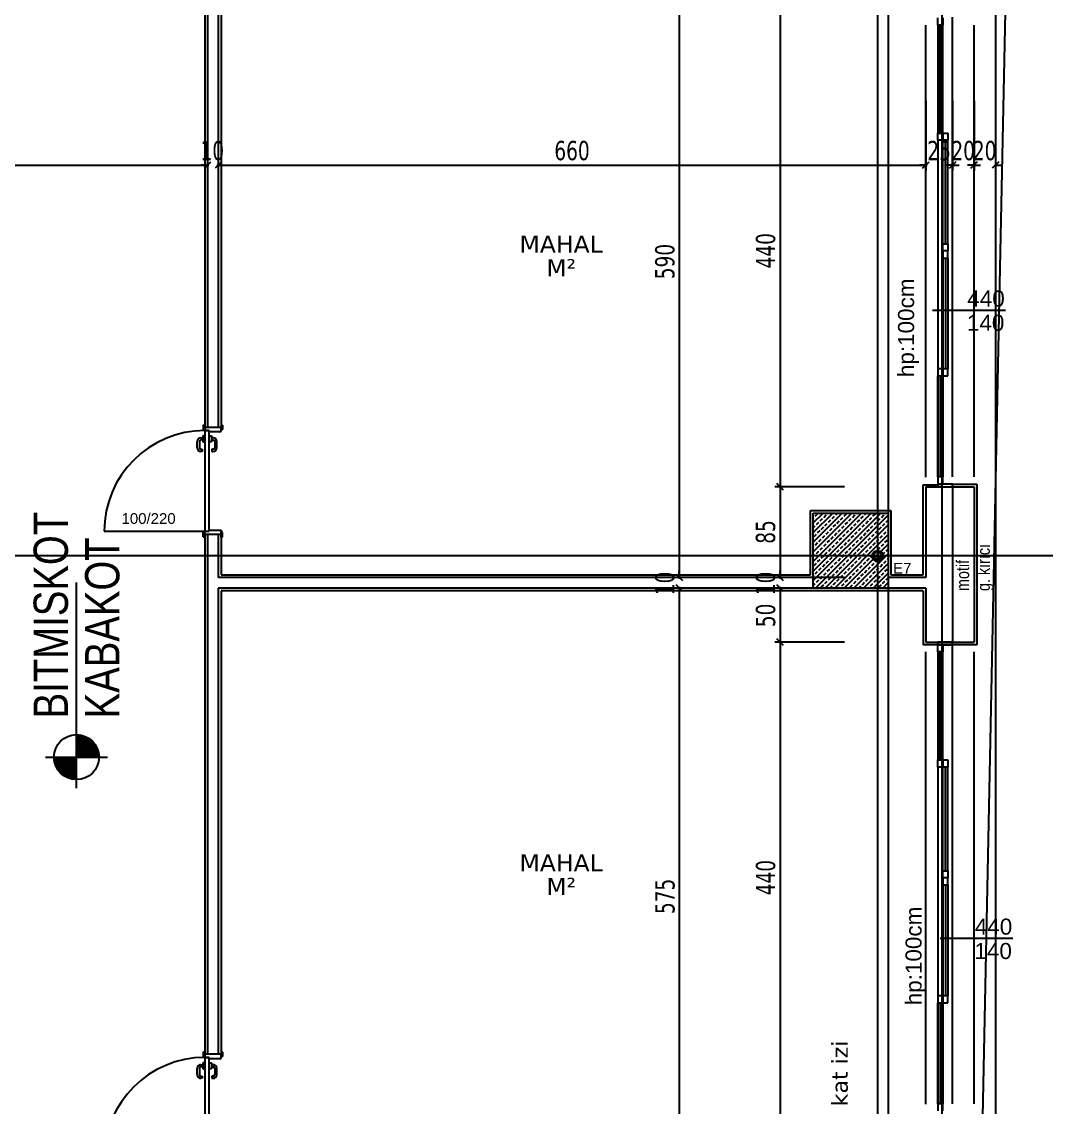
# Model space of a CAD drawing. Header units: millimetres. Extents: x 43168.9 to 43194.6, y -25545.1 to -25543.4.
# Drawn here: x 43175.5662 to 43175.7574, y -25544.4468 to -25544.2442 of the extents above; entities that cross this region are included whole.
import ezdxf
from ezdxf.enums import TextEntityAlignment as Align

# ---------------------------------------------------------------- set-up
doc = ezdxf.new("R2010")
doc.units = ezdxf.units.MM
doc.header["$LTSCALE"] = 200
for name, pattern in [('DASHDOT', [1, 0.5, -0.25, 0, -0.25]), ('DASHDOT2', [0.5, 0.25, -0.125, 0, -0.125]), ('HIDDEN2', [0.1875, 0.125, -0.0625])]:
    doc.linetypes.add(name, pattern=pattern)
for name, color, linetype in [('aks_sgh', 5, 'DASHDOT2'), ('cam_sgh', 1, 'Continuous'), ('dograma_sgh', 43, 'Continuous'), ('duv_sgh', 4, 'Continuous'), ('gor-4_sgh', 17, 'Continuous'), ('izd.tas.alt_sgh', 214, 'HIDDEN2'), ('kolon-b.a_sgh', 6, 'Continuous'), ('olcuic_sgh', 183, 'Continuous'), ('poz_sgh', 12, 'Continuous'), ('siva_sgh', 145, 'Continuous'), ('tarama-betonarme_sgh', 223, 'Continuous'), ('yapi-yaklasma_sgh', 41, 'DASHDOT'), ('yazi-merdi_sgh', 9, 'Continuous')]:
    doc.layers.add(name, color=color, linetype=linetype)
doc.styles.add('1-200', font='arial.ttf', dxfattribs={"height": 60})
doc.styles.add('dim', font='VERDANA.TTF', dxfattribs={"width": 0.7})
doc.styles.add('text1', font='VERDANA.TTF')
doc.styles.add('text2', font='arial.ttf')

msp = doc.modelspace()

# ---------------------------------------------------------------- hatches: boundary and pattern name
h = msp.add_hatch(color=256)
edge = h.paths.add_edge_path()
edge.add_arc((43175.72588, -25544.34392), 0.001, 0, 360)
edge = h.paths.add_edge_path(flags=16)
edge.add_arc((43175.72588, -25544.34392), 0.00075, 0, 360)

# ---------------------------------------------------------------- linework, layer by layer
at = {"color": 0, "linetype": 'ByBlock', "lineweight": -2}
for p, q in [((43175.60028, -25544.27156), (43175.60148, -25544.27036)), ((43175.60028, -25544.27156), (43175.60148, -25544.27036)), ((43175.60348, -25544.27036), (43175.60228, -25544.27156)), ((43175.60348, -25544.27036), (43175.60228, -25544.27156)), ((43175.73428, -25544.27156), (43175.73548, -25544.27036)), ((43175.73428, -25544.27156), (43175.73548, -25544.27036)), ((43175.74048, -25544.27036), (43175.73928, -25544.27156)), ((43175.73928, -25544.27156), (43175.74048, -25544.27036)), ((43175.74448, -25544.27036), (43175.74328, -25544.27156)), ((43175.74328, -25544.27156), (43175.74448, -25544.27036)), ((43175.74848, -25544.27036), (43175.74728, -25544.27156)), ((43175.70709, -25544.3304), (43175.70829, -25544.3316)), ((43175.70829, -25544.3316), (43175.70709, -25544.3304)), ((43175.72608, -25544.34372), (43175.72568, -25544.34372)), ((43175.72568, -25544.34372), (43175.72568, -25544.34412)), ((43175.72568, -25544.34412), (43175.72608, -25544.34412)), ((43175.72595, -25544.34385), (43175.72581, -25544.34399)), ((43175.72595, -25544.34399), (43175.72581, -25544.34385)), ((43175.72608, -25544.34412), (43175.72608, -25544.34372)), ((43175.68828, -25544.34732), (43175.68948, -25544.34852)), ((43175.68828, -25544.34732), (43175.68948, -25544.34852)), ((43175.70709, -25544.34732), (43175.70829, -25544.34852)), ((43175.70709, -25544.34732), (43175.70829, -25544.34852)), ((43175.68948, -25544.35052), (43175.68828, -25544.34932)), ((43175.68948, -25544.35052), (43175.68828, -25544.34932)), ((43175.70829, -25544.35052), (43175.70709, -25544.34932)), ((43175.70829, -25544.35052), (43175.70709, -25544.34932)), ((43175.70709, -25544.3594), (43175.70829, -25544.3606)), ((43175.70829, -25544.3606), (43175.70709, -25544.3594))]:
    msp.add_line(p, q, dxfattribs=at)
at = {"color": 0}
for p, q in [((43175.57642, -25544.38727), (43175.57642, -25544.34887)), ((43175.57062, -25544.38147), (43175.58222, -25544.38147))]:
    msp.add_line(p, q, dxfattribs=at)
for p, q in [((43175.57645, -25544.37727), (43175.57642, -25544.3773)), ((43175.57679, -25544.37729), (43175.57642, -25544.37766)), ((43175.5771, -25544.37734), (43175.57642, -25544.37802)), ((43175.57741, -25544.37739), (43175.57642, -25544.37838)), ((43175.57768, -25544.37747), (43175.57642, -25544.37874)), ((43175.58037, -25544.38147), (43175.57642, -25544.37752)), ((43175.57795, -25544.37757), (43175.57642, -25544.3791)), ((43175.5782, -25544.37768), (43175.57642, -25544.37946)), ((43175.57844, -25544.37779), (43175.57642, -25544.37981)), ((43175.58001, -25544.38147), (43175.57642, -25544.37788)), ((43175.57866, -25544.37793), (43175.57642, -25544.38017)), ((43175.57888, -25544.37808), (43175.57642, -25544.38053)), ((43175.57908, -25544.37823), (43175.57642, -25544.38089)), ((43175.57965, -25544.38147), (43175.57642, -25544.37824)), ((43175.57927, -25544.3784), (43175.57642, -25544.38125)), ((43175.5793, -25544.38147), (43175.57642, -25544.3786)), ((43175.58061, -25544.38135), (43175.57654, -25544.37728)), ((43175.57946, -25544.37857), (43175.57656, -25544.38147)), ((43175.58058, -25544.38096), (43175.57693, -25544.37731)), ((43175.5805, -25544.38052), (43175.57736, -25544.37738)), ((43175.58035, -25544.38001), (43175.57787, -25544.37753)), ((43175.58002, -25544.37933), (43175.57857, -25544.37787)), ((43175.57894, -25544.38147), (43175.57642, -25544.37896)), ((43175.57858, -25544.38147), (43175.57642, -25544.37932)), ((43175.57822, -25544.38147), (43175.57642, -25544.37968)), ((43175.57786, -25544.38147), (43175.57642, -25544.38004)), ((43175.5775, -25544.38147), (43175.57642, -25544.38039)), ((43175.57714, -25544.38147), (43175.57642, -25544.38075)), ((43175.57962, -25544.37877), (43175.57692, -25544.38147)), ((43175.57978, -25544.37897), (43175.57728, -25544.38147)), ((43175.57993, -25544.37918), (43175.57764, -25544.38147)), ((43175.58007, -25544.3794), (43175.578, -25544.38147)), ((43175.58019, -25544.37964), (43175.57836, -25544.38147)), ((43175.5803, -25544.37989), (43175.57872, -25544.38147)), ((43175.58041, -25544.38014), (43175.57907, -25544.38147)), ((43175.58048, -25544.38043), (43175.57943, -25544.38147)), ((43175.58055, -25544.38072), (43175.57979, -25544.38147)), ((43175.57225, -25544.38147), (43175.57222, -25544.3815)), ((43175.5763, -25544.38566), (43175.57223, -25544.38159)), ((43175.57261, -25544.38147), (43175.57224, -25544.38184)), ((43175.57591, -25544.38563), (43175.57226, -25544.38198)), ((43175.57297, -25544.38147), (43175.57229, -25544.38215)), ((43175.57547, -25544.38555), (43175.57233, -25544.38241)), ((43175.57333, -25544.38147), (43175.57234, -25544.38246)), ((43175.57369, -25544.38147), (43175.57242, -25544.38273)), ((43175.57642, -25544.38542), (43175.57247, -25544.38147)), ((43175.57405, -25544.38147), (43175.57252, -25544.383)), ((43175.5744, -25544.38147), (43175.57263, -25544.38325)), ((43175.57476, -25544.38147), (43175.57274, -25544.38349)), ((43175.57642, -25544.38506), (43175.57283, -25544.38147)), ((43175.57512, -25544.38147), (43175.57288, -25544.38371)), ((43175.57548, -25544.38147), (43175.57303, -25544.38393)), ((43175.57584, -25544.38147), (43175.57318, -25544.38413)), ((43175.57642, -25544.38471), (43175.57319, -25544.38147)), ((43175.5762, -25544.38147), (43175.57335, -25544.38432)), ((43175.57642, -25544.38161), (43175.57352, -25544.38451)), ((43175.57642, -25544.38435), (43175.57355, -25544.38147)), ((43175.57642, -25544.38197), (43175.57372, -25544.38467)), ((43175.57642, -25544.38399), (43175.57391, -25544.38147)), ((43175.57642, -25544.38233), (43175.57392, -25544.38484)), ((43175.57642, -25544.38269), (43175.57413, -25544.38498)), ((43175.57642, -25544.38363), (43175.57427, -25544.38147)), ((43175.57642, -25544.38327), (43175.57463, -25544.38147)), ((43175.57642, -25544.38291), (43175.57499, -25544.38147)), ((43175.57642, -25544.38255), (43175.57534, -25544.38147)), ((43175.57642, -25544.38219), (43175.5757, -25544.38147)), ((43175.57642, -25544.38183), (43175.57606, -25544.38147)), ((43175.57678, -25544.38147), (43175.57642, -25544.38111)), ((43175.58059, -25544.38104), (43175.58015, -25544.38147)), ((43175.58061, -25544.38137), (43175.58051, -25544.38147)), ((43175.57496, -25544.3854), (43175.57248, -25544.38292)), ((43175.57428, -25544.38507), (43175.57282, -25544.38362)), ((43175.57642, -25544.38305), (43175.57435, -25544.38512)), ((43175.57642, -25544.38341), (43175.57459, -25544.38524)), ((43175.57642, -25544.38377), (43175.57484, -25544.38535)), ((43175.57642, -25544.38412), (43175.57509, -25544.38546)), ((43175.57642, -25544.38448), (43175.57538, -25544.38553)), ((43175.57642, -25544.38484), (43175.57567, -25544.3856)), ((43175.57642, -25544.3852), (43175.57599, -25544.38564)), ((43175.57642, -25544.38556), (43175.57632, -25544.38566))]:
    msp.add_line(p, q)
at = {"color": 0, "linetype": 'Continuous', "lineweight": -2}
for radius in [0.001, 0.00075]:
    msp.add_circle((43175.72588, -25544.34392), radius, dxfattribs=at)
at = {"color": 0}
msp.add_circle((43175.57642, -25544.38147), 0.0042, dxfattribs=at)
at = {"layer": 'aks_sgh'}
for p, q in [((43175.72588, -25543.74092), (43175.72588, -25544.60992)), ((43175.73788, -25543.74092), (43175.73788, -25544.60992)), ((43175.80688, -25544.34392), (43175.00488, -25544.34392))]:
    msp.add_line(p, q, dxfattribs=at)
at = {"layer": 'cam_sgh'}
for p, q in [((43175.73757, -25544.265), (43175.73757, -25544.24482)), ((43175.73855, -25544.28567), (43175.73855, -25544.26633)), ((43175.73855, -25544.28833), (43175.73855, -25544.309)), ((43175.73757, -25544.31033), (43175.73757, -25544.32918)), ((43175.73757, -25544.382), (43175.73757, -25544.36182)), ((43175.73855, -25544.40267), (43175.73855, -25544.38333)), ((43175.73855, -25544.40533), (43175.73855, -25544.426)), ((43175.73757, -25544.42733), (43175.73757, -25544.44618))]:
    msp.add_line(p, q, dxfattribs=at)
at = {"layer": 'dograma_sgh'}
for p, q in [((43175.73715, -25544.24482), (43175.73715, -25544.24349)), ((43175.73806, -25544.24482), (43175.73715, -25544.24482)), ((43175.73806, -25544.24349), (43175.73806, -25544.24482)), ((43175.73715, -25544.26633), (43175.73715, -25544.265)), ((43175.73715, -25544.265), (43175.73806, -25544.265)), ((43175.73806, -25544.265), (43175.73806, -25544.26633)), ((43175.73806, -25544.26633), (43175.73806, -25544.265)), ((43175.73806, -25544.265), (43175.73897, -25544.265)), ((43175.73897, -25544.265), (43175.73897, -25544.26633)), ((43175.73806, -25544.26633), (43175.73715, -25544.26633)), ((43175.73897, -25544.26633), (43175.73806, -25544.26633)), ((43175.73806, -25544.287), (43175.73806, -25544.28567)), ((43175.73806, -25544.28567), (43175.73897, -25544.28567)), ((43175.73806, -25544.287), (43175.73806, -25544.28833)), ((43175.73897, -25544.287), (43175.73806, -25544.287)), ((43175.73897, -25544.287), (43175.73806, -25544.287)), ((43175.73897, -25544.28567), (43175.73897, -25544.287)), ((43175.73897, -25544.28833), (43175.73897, -25544.287)), ((43175.73806, -25544.28833), (43175.73897, -25544.28833)), ((43175.73715, -25544.309), (43175.73715, -25544.31033)), ((43175.73806, -25544.309), (43175.73715, -25544.309)), ((43175.73806, -25544.31033), (43175.73806, -25544.309)), ((43175.73806, -25544.309), (43175.73806, -25544.31033)), ((43175.73897, -25544.309), (43175.73806, -25544.309)), ((43175.73897, -25544.31033), (43175.73897, -25544.309)), ((43175.73715, -25544.31033), (43175.73806, -25544.31033)), ((43175.73806, -25544.31033), (43175.73897, -25544.31033)), ((43175.60008, -25544.31952), (43175.60038, -25544.31942)), ((43175.60008, -25544.31952), (43175.60008, -25544.32032)), ((43175.60038, -25544.31942), (43175.60038, -25544.32042)), ((43175.60338, -25544.31992), (43175.60038, -25544.31992)), ((43175.60038, -25544.31992), (43175.60038, -25544.32052)), ((43175.60368, -25544.31952), (43175.60338, -25544.31942)), ((43175.60338, -25544.31942), (43175.60338, -25544.32042)), ((43175.60338, -25544.32072), (43175.60338, -25544.31992)), ((43175.60368, -25544.31952), (43175.60368, -25544.32032)), ((43175.59964, -25544.32187), (43175.59998, -25544.32187)), ((43175.60038, -25544.32152), (43175.59998, -25544.32152)), ((43175.59998, -25544.32152), (43175.59998, -25544.32262)), ((43175.60008, -25544.32032), (43175.60038, -25544.32042)), ((43175.60118, -25544.32052), (43175.60038, -25544.32052)), ((43175.60038, -25544.32052), (43175.60038, -25544.33932)), ((43175.60038, -25544.32052), (43175.60068, -25544.32052)), ((43175.60068, -25544.32052), (43175.60118, -25544.32052)), ((43175.60118, -25544.33932), (43175.60118, -25544.32052)), ((43175.60118, -25544.32052), (43175.60118, -25544.32072)), ((43175.60118, -25544.32072), (43175.60338, -25544.32072)), ((43175.60118, -25544.32152), (43175.60158, -25544.32152)), ((43175.60158, -25544.32152), (43175.60158, -25544.32262)), ((43175.60192, -25544.32187), (43175.60158, -25544.32187)), ((43175.60368, -25544.32032), (43175.60338, -25544.32042)), ((43175.59894, -25544.32371), (43175.59894, -25544.32257)), ((43175.59934, -25544.32257), (43175.59934, -25544.32371)), ((43175.59998, -25544.32227), (43175.59964, -25544.32227)), ((43175.59964, -25544.32401), (43175.59988, -25544.32401)), ((43175.59988, -25544.32401), (43175.59988, -25544.32441)), ((43175.59998, -25544.32262), (43175.60038, -25544.32262)), ((43175.60158, -25544.32262), (43175.60118, -25544.32262)), ((43175.60158, -25544.32227), (43175.60192, -25544.32227)), ((43175.60192, -25544.32401), (43175.60168, -25544.32401)), ((43175.60168, -25544.32401), (43175.60168, -25544.32441)), ((43175.60222, -25544.32257), (43175.60222, -25544.32371)), ((43175.60262, -25544.32371), (43175.60262, -25544.32257)), ((43175.59988, -25544.32441), (43175.59964, -25544.32441)), ((43175.60168, -25544.32441), (43175.60192, -25544.32441)), ((43175.73715, -25544.32918), (43175.73715, -25544.33051)), ((43175.73806, -25544.32918), (43175.73715, -25544.32918)), ((43175.73806, -25544.33051), (43175.73806, -25544.32918)), ((43175.73715, -25544.33051), (43175.73806, -25544.33051)), ((43175.73715, -25544.33051), (43175.73715, -25544.331)), ((43175.73988, -25544.33051), (43175.73715, -25544.33051)), ((43175.73715, -25544.331), (43175.73988, -25544.331)), ((43175.73988, -25544.331), (43175.73988, -25544.33051)), ((43175.60008, -25544.33952), (43175.60038, -25544.33942)), ((43175.60008, -25544.34032), (43175.60008, -25544.33952)), ((43175.60038, -25544.33932), (43175.60118, -25544.33932)), ((43175.60038, -25544.33992), (43175.60038, -25544.33932)), ((43175.60038, -25544.33932), (43175.60068, -25544.33932)), ((43175.60038, -25544.34042), (43175.60038, -25544.33942)), ((43175.60338, -25544.33992), (43175.60038, -25544.33992)), ((43175.60068, -25544.33932), (43175.60118, -25544.33932)), ((43175.60118, -25544.33932), (43175.60118, -25544.33912)), ((43175.60118, -25544.33912), (43175.60338, -25544.33912)), ((43175.60338, -25544.33912), (43175.60338, -25544.33992)), ((43175.60368, -25544.33952), (43175.60338, -25544.33942)), ((43175.60338, -25544.34042), (43175.60338, -25544.33942)), ((43175.60368, -25544.34032), (43175.60368, -25544.33952)), ((43175.60008, -25544.34032), (43175.60038, -25544.34042)), ((43175.60368, -25544.34032), (43175.60338, -25544.34042)), ((43175.73715, -25544.36), (43175.73715, -25544.36049)), ((43175.73988, -25544.36), (43175.73715, -25544.36)), ((43175.73715, -25544.36049), (43175.73988, -25544.36049)), ((43175.73715, -25544.36182), (43175.73715, -25544.36049)), ((43175.73715, -25544.36049), (43175.73806, -25544.36049)), ((43175.73806, -25544.36049), (43175.73806, -25544.36182)), ((43175.73988, -25544.36049), (43175.73988, -25544.36)), ((43175.73806, -25544.36182), (43175.73715, -25544.36182)), ((43175.73715, -25544.38333), (43175.73715, -25544.382)), ((43175.73715, -25544.382), (43175.73806, -25544.382)), ((43175.73806, -25544.382), (43175.73806, -25544.38333)), ((43175.73806, -25544.38333), (43175.73806, -25544.382)), ((43175.73806, -25544.382), (43175.73897, -25544.382)), ((43175.73897, -25544.382), (43175.73897, -25544.38333)), ((43175.73806, -25544.38333), (43175.73715, -25544.38333)), ((43175.73897, -25544.38333), (43175.73806, -25544.38333)), ((43175.73806, -25544.404), (43175.73806, -25544.40267)), ((43175.73806, -25544.40267), (43175.73897, -25544.40267)), ((43175.73897, -25544.40267), (43175.73897, -25544.404)), ((43175.73806, -25544.404), (43175.73806, -25544.40533)), ((43175.73897, -25544.404), (43175.73806, -25544.404)), ((43175.73897, -25544.404), (43175.73806, -25544.404)), ((43175.73897, -25544.40533), (43175.73897, -25544.404)), ((43175.73806, -25544.40533), (43175.73897, -25544.40533)), ((43175.73715, -25544.426), (43175.73715, -25544.42733)), ((43175.73806, -25544.426), (43175.73715, -25544.426)), ((43175.73715, -25544.42733), (43175.73806, -25544.42733)), ((43175.73806, -25544.42733), (43175.73806, -25544.426)), ((43175.73806, -25544.426), (43175.73806, -25544.42733)), ((43175.73897, -25544.426), (43175.73806, -25544.426)), ((43175.73806, -25544.42733), (43175.73897, -25544.42733)), ((43175.73897, -25544.42733), (43175.73897, -25544.426)), ((43175.60008, -25544.43652), (43175.60038, -25544.43642)), ((43175.60008, -25544.43652), (43175.60008, -25544.43732)), ((43175.60008, -25544.43732), (43175.60038, -25544.43742)), ((43175.60038, -25544.43642), (43175.60038, -25544.43742)), ((43175.60338, -25544.43692), (43175.60038, -25544.43692)), ((43175.60038, -25544.43692), (43175.60038, -25544.43752)), ((43175.60118, -25544.43752), (43175.60038, -25544.43752)), ((43175.60038, -25544.43752), (43175.60038, -25544.45632)), ((43175.60038, -25544.43752), (43175.60068, -25544.43752)), ((43175.60068, -25544.43752), (43175.60118, -25544.43752)), ((43175.60118, -25544.45632), (43175.60118, -25544.43752)), ((43175.60118, -25544.43752), (43175.60118, -25544.43772)), ((43175.60368, -25544.43652), (43175.60338, -25544.43642)), ((43175.60338, -25544.43642), (43175.60338, -25544.43742)), ((43175.60338, -25544.43772), (43175.60338, -25544.43692)), ((43175.60368, -25544.43732), (43175.60338, -25544.43742)), ((43175.60368, -25544.43652), (43175.60368, -25544.43732)), ((43175.59964, -25544.43887), (43175.59998, -25544.43887)), ((43175.59998, -25544.43927), (43175.59964, -25544.43927)), ((43175.60038, -25544.43852), (43175.59998, -25544.43852)), ((43175.59998, -25544.43852), (43175.59998, -25544.43962)), ((43175.60118, -25544.43772), (43175.60338, -25544.43772)), ((43175.60118, -25544.43852), (43175.60158, -25544.43852)), ((43175.60158, -25544.43852), (43175.60158, -25544.43962)), ((43175.60192, -25544.43887), (43175.60158, -25544.43887)), ((43175.60158, -25544.43927), (43175.60192, -25544.43927)), ((43175.59894, -25544.44071), (43175.59894, -25544.43957)), ((43175.59934, -25544.43957), (43175.59934, -25544.44071)), ((43175.59964, -25544.44101), (43175.59988, -25544.44101)), ((43175.59988, -25544.44141), (43175.59964, -25544.44141)), ((43175.59988, -25544.44101), (43175.59988, -25544.44141)), ((43175.59998, -25544.43962), (43175.60038, -25544.43962)), ((43175.60158, -25544.43962), (43175.60118, -25544.43962)), ((43175.60192, -25544.44101), (43175.60168, -25544.44101)), ((43175.60168, -25544.44101), (43175.60168, -25544.44141)), ((43175.60168, -25544.44141), (43175.60192, -25544.44141)), ((43175.60222, -25544.43957), (43175.60222, -25544.44071)), ((43175.60262, -25544.44071), (43175.60262, -25544.43957)), ((43175.73715, -25544.44618), (43175.73715, -25544.44751)), ((43175.73806, -25544.44618), (43175.73715, -25544.44618)), ((43175.73806, -25544.44751), (43175.73806, -25544.44618))]:
    msp.add_line(p, q, dxfattribs=at)
at = {"layer": 'dograma_sgh', "color": 145}
msp.add_line((43175.58158, -25544.33932), (43175.60038, -25544.33932), dxfattribs=at)
for centre in [(43175.60038, -25544.33932), (43175.60038, -25544.45632)]:
    msp.add_arc(centre, 0.0188, 90, 180, dxfattribs=at)
at = {"layer": 'dograma_sgh'}
for centre, radius, start, end in [((43175.59964, -25544.32257), 0.0007, 90, 180), ((43175.60192, -25544.32257), 0.0007, 360, 90), ((43175.59964, -25544.32371), 0.0007, 180, 270), ((43175.59964, -25544.32257), 0.0003, 90, 180), ((43175.59964, -25544.32371), 0.0003, 180, 270), ((43175.60192, -25544.32257), 0.0003, 360, 90), ((43175.60192, -25544.32371), 0.0003, 270, 360), ((43175.60192, -25544.32371), 0.0007, 270, 360), ((43175.59964, -25544.43957), 0.0007, 90, 180), ((43175.59964, -25544.43957), 0.0003, 90, 180), ((43175.60192, -25544.43957), 0.0007, 360, 90), ((43175.60192, -25544.43957), 0.0003, 360, 90), ((43175.59964, -25544.44071), 0.0007, 180, 270), ((43175.59964, -25544.44071), 0.0003, 180, 270), ((43175.60192, -25544.44071), 0.0003, 270, 360), ((43175.60192, -25544.44071), 0.0007, 270, 360)]:
    msp.add_arc(centre, radius, start, end, dxfattribs=at)
at = {"layer": 'duv_sgh'}
for p, q in [((43175.60088, -25544.21992), (43175.60088, -25544.31992)), ((43175.60288, -25544.22992), (43175.60288, -25544.31992)), ((43175.60338, -25544.31992), (43175.60038, -25544.31992)), ((43175.73488, -25544.331), (43175.73488, -25544.34792)), ((43175.73488, -25544.331), (43175.74388, -25544.331)), ((43175.73988, -25544.331), (43175.73988, -25544.36)), ((43175.74388, -25544.331), (43175.74388, -25544.36)), ((43175.60338, -25544.33992), (43175.60038, -25544.33992)), ((43175.60088, -25544.33992), (43175.60088, -25544.43692)), ((43175.60288, -25544.33992), (43175.60288, -25544.34792)), ((43175.71388, -25544.34792), (43175.60288, -25544.34792)), ((43175.73488, -25544.34792), (43175.72788, -25544.34792)), ((43175.60288, -25544.34992), (43175.60288, -25544.43692)), ((43175.71388, -25544.34992), (43175.60288, -25544.34992)), ((43175.73488, -25544.34992), (43175.72788, -25544.34992)), ((43175.73488, -25544.34992), (43175.73488, -25544.36)), ((43175.73488, -25544.36), (43175.74388, -25544.36)), ((43175.60338, -25544.43692), (43175.60038, -25544.43692))]:
    msp.add_line(p, q, dxfattribs=at)
at = {"layer": 'gor-4_sgh'}
for p, q in [((43175.74788, -25543.85792), (43175.74788, -25544.47292)), ((43175.73488, -25544.32924), (43175.73488, -25544.24482)), ((43175.73715, -25544.24482), (43175.73715, -25544.265)), ((43175.73806, -25544.265), (43175.73806, -25544.24482)), ((43175.73988, -25544.287), (43175.73988, -25544.24335)), ((43175.74388, -25544.32918), (43175.74388, -25544.24482)), ((43175.73715, -25544.26633), (43175.73715, -25544.33051)), ((43175.73806, -25544.28567), (43175.73806, -25544.26633)), ((43175.73897, -25544.28567), (43175.73897, -25544.26633)), ((43175.73988, -25544.32918), (43175.73988, -25544.287)), ((43175.73806, -25544.28833), (43175.73806, -25544.309)), ((43175.73897, -25544.28833), (43175.73897, -25544.309)), ((43175.73715, -25544.32918), (43175.73715, -25544.31033)), ((43175.73806, -25544.31033), (43175.73806, -25544.32918)), ((43175.73988, -25544.404), (43175.73988, -25544.36035)), ((43175.73488, -25544.44624), (43175.73488, -25544.36182)), ((43175.73715, -25544.36182), (43175.73715, -25544.382)), ((43175.73806, -25544.382), (43175.73806, -25544.36182)), ((43175.74388, -25544.44618), (43175.74388, -25544.36182)), ((43175.73715, -25544.38333), (43175.73715, -25544.44751)), ((43175.73806, -25544.40267), (43175.73806, -25544.38333)), ((43175.73897, -25544.40267), (43175.73897, -25544.38333)), ((43175.73988, -25544.44618), (43175.73988, -25544.404)), ((43175.73806, -25544.40533), (43175.73806, -25544.426)), ((43175.73897, -25544.40533), (43175.73897, -25544.426)), ((43175.73715, -25544.44618), (43175.73715, -25544.42733)), ((43175.73806, -25544.42733), (43175.73806, -25544.44618))]:
    msp.add_line(p, q, dxfattribs=at)
at = {"layer": 'izd.tas.alt_sgh'}
msp.add_line((43175.72788, -25543.83792), (43175.72788, -25544.46492), dxfattribs=at)
at = {"layer": 'kolon-b.a_sgh'}
for p, q in [((43175.71388, -25544.33592), (43175.72788, -25544.33592)), ((43175.71388, -25544.34992), (43175.71388, -25544.33592)), ((43175.72788, -25544.33592), (43175.72788, -25544.34992)), ((43175.72788, -25544.34992), (43175.71388, -25544.34992))]:
    msp.add_line(p, q, dxfattribs=at)
at = {"layer": 'olcuic_sgh'}
for p, q in [((43175.68888, -25544.22967), (43175.68888, -25544.34817)), ((43175.70769, -25544.24275), (43175.70769, -25544.33125)), ((43175.73488, -25544.25896), (43175.73488, -25544.27196)), ((43175.73488, -25544.25896), (43175.73488, -25544.27196)), ((43175.73988, -25544.25896), (43175.73988, -25544.27196)), ((43175.73988, -25544.25896), (43175.73988, -25544.27196)), ((43175.74388, -25544.25896), (43175.74388, -25544.27196)), ((43175.74388, -25544.25896), (43175.74388, -25544.27196)), ((43175.74788, -25544.25896), (43175.74788, -25544.27196)), ((43175.49263, -25544.27096), (43175.60113, -25544.27096)), ((43175.60088, -25544.27096), (43175.59968, -25544.27096)), ((43175.60088, -25544.27096), (43175.60088, -25544.27196)), ((43175.60088, -25544.27096), (43175.60088, -25544.27196)), ((43175.60263, -25544.27096), (43175.73513, -25544.27096)), ((43175.60288, -25544.27096), (43175.60288, -25544.27196)), ((43175.60288, -25544.27096), (43175.60288, -25544.27196)), ((43175.60288, -25544.27096), (43175.60408, -25544.27096)), ((43175.73488, -25544.27096), (43175.73368, -25544.27096)), ((43175.73988, -25544.27096), (43175.73868, -25544.27096)), ((43175.73988, -25544.27096), (43175.74108, -25544.27096)), ((43175.74388, -25544.27096), (43175.74268, -25544.27096)), ((43175.74388, -25544.27096), (43175.74508, -25544.27096)), ((43175.74788, -25544.27096), (43175.74908, -25544.27096)), ((43175.71969, -25544.331), (43175.70669, -25544.331)), ((43175.71969, -25544.331), (43175.70669, -25544.331)), ((43175.70769, -25544.33075), (43175.70769, -25544.34817)), ((43175.70088, -25544.34792), (43175.68788, -25544.34792)), ((43175.70088, -25544.34792), (43175.68788, -25544.34792)), ((43175.68888, -25544.34792), (43175.68888, -25544.34672)), ((43175.71969, -25544.34792), (43175.70669, -25544.34792)), ((43175.71969, -25544.34792), (43175.70669, -25544.34792)), ((43175.70769, -25544.34792), (43175.70769, -25544.34672)), ((43175.70088, -25544.34992), (43175.68788, -25544.34992)), ((43175.70088, -25544.34992), (43175.68788, -25544.34992)), ((43175.68888, -25544.34967), (43175.68888, -25544.46517)), ((43175.68888, -25544.34992), (43175.68888, -25544.35112)), ((43175.71969, -25544.34992), (43175.70669, -25544.34992)), ((43175.71969, -25544.34992), (43175.70669, -25544.34992)), ((43175.70769, -25544.34967), (43175.70769, -25544.36025)), ((43175.70769, -25544.34992), (43175.70769, -25544.35112)), ((43175.71969, -25544.36), (43175.70669, -25544.36)), ((43175.71969, -25544.36), (43175.70669, -25544.36)), ((43175.70769, -25544.35975), (43175.70769, -25544.44825))]:
    msp.add_line(p, q, dxfattribs=at)
at = {"layer": 'poz_sgh'}
for p, q in [((43175.73614, -25544.29802), (43175.74972, -25544.29802)), ((43175.73754, -25544.41527), (43175.75112, -25544.41527))]:
    msp.add_line(p, q, dxfattribs=at)
at = {"layer": 'siva_sgh'}
for p, q in [((43175.60038, -25544.21992), (43175.60038, -25544.31992)), ((43175.60338, -25544.23042), (43175.60338, -25544.31992)), ((43175.73438, -25544.34742), (43175.73438, -25544.33062)), ((43175.73438, -25544.33062), (43175.73715, -25544.33062)), ((43175.73988, -25544.33051), (43175.74438, -25544.33051)), ((43175.74438, -25544.33051), (43175.74438, -25544.36)), ((43175.71338, -25544.34742), (43175.71338, -25544.33542)), ((43175.71338, -25544.33542), (43175.72838, -25544.33542)), ((43175.72838, -25544.33542), (43175.72838, -25544.34742)), ((43175.60038, -25544.33992), (43175.60038, -25544.43692)), ((43175.60338, -25544.33992), (43175.60338, -25544.34742)), ((43175.60338, -25544.34742), (43175.71338, -25544.34742)), ((43175.72838, -25544.34742), (43175.73438, -25544.34742)), ((43175.71338, -25544.35042), (43175.60338, -25544.35042)), ((43175.60338, -25544.35042), (43175.60338, -25544.43692)), ((43175.72838, -25544.35042), (43175.71338, -25544.35042)), ((43175.71338, -25544.35042), (43175.71338, -25544.35042)), ((43175.72838, -25544.35042), (43175.72838, -25544.35042)), ((43175.73438, -25544.35042), (43175.72838, -25544.35042)), ((43175.73438, -25544.35042), (43175.73438, -25544.3605)), ((43175.74238, -25544.3605), (43175.73438, -25544.3605)), ((43175.74438, -25544.3605), (43175.73988, -25544.3605)), ((43175.74438, -25544.36), (43175.74438, -25544.3605))]:
    msp.add_line(p, q, dxfattribs=at)
at = {"layer": 'tarama-betonarme_sgh'}
for p, q in [((43175.71388, -25544.33596), (43175.71392, -25544.33592)), ((43175.71388, -25544.33775), (43175.71571, -25544.33592)), ((43175.71388, -25544.33955), (43175.71751, -25544.33592)), ((43175.71388, -25544.34134), (43175.7193, -25544.33592)), ((43175.71388, -25544.34314), (43175.7211, -25544.33592)), ((43175.71388, -25544.34494), (43175.7229, -25544.33592)), ((43175.71388, -25544.34673), (43175.72469, -25544.33592)), ((43175.71388, -25544.34853), (43175.72649, -25544.33592)), ((43175.71424, -25544.33649), (43175.71469, -25544.33604)), ((43175.71649, -25544.33604), (43175.71661, -25544.33592)), ((43175.71806, -25544.33627), (43175.71841, -25544.33592)), ((43175.71963, -25544.33649), (43175.72008, -25544.33604)), ((43175.72188, -25544.33604), (43175.722, -25544.33592)), ((43175.72345, -25544.33627), (43175.72379, -25544.33592)), ((43175.72502, -25544.33649), (43175.72547, -25544.33604)), ((43175.72726, -25544.33604), (43175.72739, -25544.33592)), ((43175.71388, -25544.33685), (43175.71402, -25544.33671)), ((43175.71428, -25544.34992), (43175.72788, -25544.33632)), ((43175.71447, -25544.33806), (43175.71492, -25544.33761)), ((43175.71514, -25544.33739), (43175.71559, -25544.33694)), ((43175.71582, -25544.33671), (43175.71626, -25544.33627)), ((43175.71604, -25544.33829), (43175.71649, -25544.33784)), ((43175.71608, -25544.34992), (43175.72788, -25544.33812)), ((43175.71671, -25544.33761), (43175.71716, -25544.33716)), ((43175.71739, -25544.33694), (43175.71784, -25544.33649)), ((43175.71761, -25544.33851), (43175.71806, -25544.33806)), ((43175.71828, -25544.33784), (43175.71873, -25544.33739)), ((43175.71896, -25544.33716), (43175.71941, -25544.33671)), ((43175.71986, -25544.33806), (43175.72031, -25544.33761)), ((43175.72053, -25544.33739), (43175.72098, -25544.33694)), ((43175.7212, -25544.33671), (43175.72165, -25544.33627)), ((43175.72143, -25544.33829), (43175.72188, -25544.33784)), ((43175.7221, -25544.33761), (43175.72255, -25544.33716)), ((43175.72277, -25544.33694), (43175.72322, -25544.33649)), ((43175.723, -25544.33851), (43175.72345, -25544.33806)), ((43175.72367, -25544.33784), (43175.72412, -25544.33739)), ((43175.72435, -25544.33716), (43175.7248, -25544.33671)), ((43175.72524, -25544.33806), (43175.72569, -25544.33761)), ((43175.72592, -25544.33739), (43175.72637, -25544.33694)), ((43175.72659, -25544.33671), (43175.72704, -25544.33627)), ((43175.72682, -25544.33829), (43175.72726, -25544.33784)), ((43175.72749, -25544.33761), (43175.72788, -25544.33722)), ((43175.71388, -25544.33865), (43175.71424, -25544.33829)), ((43175.71402, -25544.34031), (43175.71447, -25544.33986)), ((43175.71469, -25544.33963), (43175.71514, -25544.33918)), ((43175.71537, -25544.33896), (43175.71582, -25544.33851)), ((43175.71559, -25544.34053), (43175.71604, -25544.34008)), ((43175.71626, -25544.33986), (43175.71671, -25544.33941)), ((43175.71694, -25544.33918), (43175.71739, -25544.33873)), ((43175.71784, -25544.34008), (43175.71828, -25544.33963)), ((43175.71788, -25544.34992), (43175.72788, -25544.33992)), ((43175.71851, -25544.33941), (43175.71896, -25544.33896)), ((43175.71918, -25544.33873), (43175.71963, -25544.33829)), ((43175.71941, -25544.34031), (43175.71986, -25544.33986)), ((43175.72008, -25544.33963), (43175.72053, -25544.33918)), ((43175.72075, -25544.33896), (43175.7212, -25544.33851)), ((43175.72098, -25544.34053), (43175.72143, -25544.34008)), ((43175.72165, -25544.33986), (43175.7221, -25544.33941)), ((43175.72233, -25544.33918), (43175.72277, -25544.33873)), ((43175.72322, -25544.34008), (43175.72367, -25544.33963)), ((43175.7239, -25544.33941), (43175.72435, -25544.33896)), ((43175.72457, -25544.33873), (43175.72502, -25544.33829)), ((43175.7248, -25544.34031), (43175.72524, -25544.33986)), ((43175.72547, -25544.33963), (43175.72592, -25544.33918)), ((43175.72614, -25544.33896), (43175.72659, -25544.33851)), ((43175.72637, -25544.34053), (43175.72682, -25544.34008)), ((43175.72704, -25544.33986), (43175.72749, -25544.33941)), ((43175.72771, -25544.33918), (43175.72788, -25544.33902)), ((43175.71388, -25544.34224), (43175.71402, -25544.3421)), ((43175.71424, -25544.34188), (43175.71469, -25544.34143)), ((43175.71492, -25544.3412), (43175.71537, -25544.34076)), ((43175.71582, -25544.3421), (43175.71626, -25544.34165)), ((43175.71649, -25544.34143), (43175.71694, -25544.34098)), ((43175.71716, -25544.34076), (43175.71761, -25544.34031)), ((43175.71739, -25544.34233), (43175.71784, -25544.34188)), ((43175.71806, -25544.34165), (43175.71851, -25544.3412)), ((43175.71873, -25544.34098), (43175.71918, -25544.34053)), ((43175.71896, -25544.34255), (43175.71941, -25544.3421)), ((43175.71963, -25544.34188), (43175.72008, -25544.34143)), ((43175.71967, -25544.34992), (43175.72788, -25544.34171)), ((43175.72031, -25544.3412), (43175.72075, -25544.34076)), ((43175.7212, -25544.3421), (43175.72165, -25544.34165)), ((43175.72188, -25544.34143), (43175.72233, -25544.34098)), ((43175.72255, -25544.34076), (43175.723, -25544.34031)), ((43175.72277, -25544.34233), (43175.72322, -25544.34188)), ((43175.72345, -25544.34165), (43175.7239, -25544.3412)), ((43175.72412, -25544.34098), (43175.72457, -25544.34053)), ((43175.72435, -25544.34255), (43175.7248, -25544.3421)), ((43175.72502, -25544.34188), (43175.72547, -25544.34143)), ((43175.72569, -25544.3412), (43175.72614, -25544.34076)), ((43175.72659, -25544.3421), (43175.72704, -25544.34165)), ((43175.72726, -25544.34143), (43175.72771, -25544.34098)), ((43175.71388, -25544.34404), (43175.71424, -25544.34367)), ((43175.71447, -25544.34345), (43175.71492, -25544.343)), ((43175.71514, -25544.34278), (43175.71559, -25544.34233)), ((43175.71537, -25544.34435), (43175.71582, -25544.3439)), ((43175.71604, -25544.34367), (43175.71649, -25544.34322)), ((43175.71671, -25544.343), (43175.71716, -25544.34255)), ((43175.71694, -25544.34457), (43175.71739, -25544.34412)), ((43175.71761, -25544.3439), (43175.71806, -25544.34345)), ((43175.71828, -25544.34322), (43175.71873, -25544.34278)), ((43175.71918, -25544.34412), (43175.71963, -25544.34367)), ((43175.71986, -25544.34345), (43175.72031, -25544.343)), ((43175.72053, -25544.34278), (43175.72098, -25544.34233)), ((43175.72075, -25544.34435), (43175.7212, -25544.3439)), ((43175.72143, -25544.34367), (43175.72188, -25544.34322)), ((43175.72147, -25544.34992), (43175.72788, -25544.34351)), ((43175.7221, -25544.343), (43175.72255, -25544.34255)), ((43175.72233, -25544.34457), (43175.72277, -25544.34412)), ((43175.723, -25544.3439), (43175.72345, -25544.34345)), ((43175.72367, -25544.34322), (43175.72412, -25544.34278)), ((43175.72457, -25544.34412), (43175.72502, -25544.34367)), ((43175.72524, -25544.34345), (43175.72569, -25544.343)), ((43175.72592, -25544.34278), (43175.72637, -25544.34233)), ((43175.72614, -25544.34435), (43175.72659, -25544.3439)), ((43175.72682, -25544.34367), (43175.72726, -25544.34322)), ((43175.72749, -25544.343), (43175.72788, -25544.34261)), ((43175.71402, -25544.34569), (43175.71447, -25544.34525)), ((43175.71469, -25544.34502), (43175.71514, -25544.34457)), ((43175.71492, -25544.34659), (43175.71537, -25544.34614)), ((43175.71559, -25544.34592), (43175.71604, -25544.34547)), ((43175.71626, -25544.34525), (43175.71671, -25544.3448)), ((43175.71716, -25544.34614), (43175.71761, -25544.34569)), ((43175.71784, -25544.34547), (43175.71828, -25544.34502)), ((43175.71851, -25544.3448), (43175.71896, -25544.34435)), ((43175.71873, -25544.34637), (43175.71918, -25544.34592)), ((43175.71941, -25544.34569), (43175.71986, -25544.34525)), ((43175.72008, -25544.34502), (43175.72053, -25544.34457)), ((43175.72031, -25544.34659), (43175.72075, -25544.34614)), ((43175.72098, -25544.34592), (43175.72143, -25544.34547)), ((43175.72165, -25544.34525), (43175.7221, -25544.3448)), ((43175.72255, -25544.34614), (43175.723, -25544.34569)), ((43175.72322, -25544.34547), (43175.72367, -25544.34502)), ((43175.72326, -25544.34992), (43175.72788, -25544.3453)), ((43175.7239, -25544.3448), (43175.72435, -25544.34435)), ((43175.72412, -25544.34637), (43175.72457, -25544.34592)), ((43175.7248, -25544.34569), (43175.72524, -25544.34525)), ((43175.72547, -25544.34502), (43175.72592, -25544.34457)), ((43175.72569, -25544.34659), (43175.72614, -25544.34614)), ((43175.72637, -25544.34592), (43175.72682, -25544.34547)), ((43175.72704, -25544.34525), (43175.72749, -25544.3448)), ((43175.72771, -25544.34457), (43175.72788, -25544.34441)), ((43175.71388, -25544.34763), (43175.71402, -25544.34749)), ((43175.71424, -25544.34727), (43175.71469, -25544.34682)), ((43175.71514, -25544.34816), (43175.71559, -25544.34772)), ((43175.71582, -25544.34749), (43175.71626, -25544.34704)), ((43175.71649, -25544.34682), (43175.71694, -25544.34637)), ((43175.71671, -25544.34839), (43175.71716, -25544.34794)), ((43175.71739, -25544.34772), (43175.71784, -25544.34727)), ((43175.71806, -25544.34704), (43175.71851, -25544.34659)), ((43175.71828, -25544.34861), (43175.71873, -25544.34816)), ((43175.71896, -25544.34794), (43175.71941, -25544.34749)), ((43175.71963, -25544.34727), (43175.72008, -25544.34682)), ((43175.72053, -25544.34816), (43175.72098, -25544.34772)), ((43175.7212, -25544.34749), (43175.72165, -25544.34704)), ((43175.72188, -25544.34682), (43175.72233, -25544.34637)), ((43175.7221, -25544.34839), (43175.72255, -25544.34794)), ((43175.72277, -25544.34772), (43175.72322, -25544.34727)), ((43175.72345, -25544.34704), (43175.7239, -25544.34659)), ((43175.72367, -25544.34861), (43175.72412, -25544.34816)), ((43175.72435, -25544.34794), (43175.7248, -25544.34749)), ((43175.72502, -25544.34727), (43175.72547, -25544.34682)), ((43175.72506, -25544.34992), (43175.72788, -25544.3471)), ((43175.72592, -25544.34816), (43175.72637, -25544.34772)), ((43175.72659, -25544.34749), (43175.72704, -25544.34704)), ((43175.72726, -25544.34682), (43175.72771, -25544.34637)), ((43175.72749, -25544.34839), (43175.72788, -25544.348)), ((43175.71388, -25544.34943), (43175.71424, -25544.34906)), ((43175.71447, -25544.34884), (43175.71492, -25544.34839)), ((43175.71537, -25544.34974), (43175.71582, -25544.34929)), ((43175.71604, -25544.34906), (43175.71649, -25544.34861)), ((43175.71698, -25544.34992), (43175.71739, -25544.34951)), ((43175.71761, -25544.34929), (43175.71806, -25544.34884)), ((43175.71877, -25544.34992), (43175.71896, -25544.34974)), ((43175.71918, -25544.34951), (43175.71963, -25544.34906)), ((43175.71986, -25544.34884), (43175.72031, -25544.34839)), ((43175.72075, -25544.34974), (43175.7212, -25544.34929)), ((43175.72143, -25544.34906), (43175.72188, -25544.34861)), ((43175.72237, -25544.34992), (43175.72277, -25544.34951)), ((43175.723, -25544.34929), (43175.72345, -25544.34884)), ((43175.72416, -25544.34992), (43175.72435, -25544.34974)), ((43175.72457, -25544.34951), (43175.72502, -25544.34906)), ((43175.72524, -25544.34884), (43175.72569, -25544.34839)), ((43175.72614, -25544.34974), (43175.72659, -25544.34929)), ((43175.72682, -25544.34906), (43175.72726, -25544.34861)), ((43175.72686, -25544.34992), (43175.72788, -25544.3489)), ((43175.72775, -25544.34992), (43175.72788, -25544.3498))]:
    msp.add_line(p, q, dxfattribs=at)
at = {"layer": 'yapi-yaklasma_sgh'}
for p, q in [((43175.75257, -25544.0972), (43175.74858, -25544.29613)), ((43175.75257, -25544.0972), (43175.74858, -25544.29613)), ((43175.74858, -25544.29613), (43175.74013, -25544.71005)), ((43175.74858, -25544.29613), (43175.74013, -25544.71005))]:
    msp.add_line(p, q, dxfattribs=at)

# ---------------------------------------------------------------- texts
at = {"color": 7, "style": 'text1'}
for tag, text, p in [('MAHAL', '', (43175.66684, -25544.28572)), ('M²', 'm²', (43175.66684, -25544.2901)), ('MAHAL', '', (43175.66684, -25544.4012)), ('M²', 'm²', (43175.66684, -25544.40558))]:
    msp.add_attdef(tag, text=text, height=0.0032, dxfattribs=at).set_placement(p, align=Align.MIDDLE)
at = {"color": 0, "style": 'text2', "width": 0.8}
for tag, p, s in [('BITMISKOT', (43175.57482, -25544.37423), '+0,10'), ('KABAKOT', (43175.58442, -25544.37423), '±0,00')]:
    msp.add_attdef(tag, p, s, height=0.0064, rotation=90, dxfattribs=at)
at = {"layer": 'aks_sgh', "style": '1-200'}
msp.add_text('E7', height=0.002, rotation=0, dxfattribs=at).set_placement((43175.72878, -25544.34721))
at = {"layer": 'olcuic_sgh', "color": 2, "style": 'dim', "width": 0.7}
for s, p in [('10', (43175.59956, -25544.27005)), ('660', (43175.66557, -25544.27005)), ('25', (43175.73516, -25544.27005)), ('20', (43175.73965, -25544.27005)), ('20', (43175.74365, -25544.27005))]:
    msp.add_text(s, height=0.0036, dxfattribs=at).set_placement(p)
for s, p in [('440', (43175.70677, -25544.29025)), ('590', (43175.68797, -25544.29227)), ('85', (43175.70676, -25544.34164)), ('10', (43175.68797, -25544.35124)), ('10', (43175.70677, -25544.35124)), ('50', (43175.70677, -25544.35721)), ('440', (43175.70677, -25544.40725)), ('575', (43175.688, -25544.41076))]:
    msp.add_text(s, height=0.0036, rotation=90, dxfattribs=at).set_placement(p)
at = {"layer": 'poz_sgh', "style": 'text2'}
for p in [(43175.73269, -25544.30134), (43175.73409, -25544.41858)]:
    msp.add_text('hp:100cm', height=0.003, rotation=90, dxfattribs=at).set_placement(p, align=Align.CENTER)
for s, height, p in [('440', 0.003, (43175.74611, -25544.29736)), ('140', 0.003, (43175.74604, -25544.3019)), ('100/220', 0.002, (43175.58987, -25544.33793)), ('440', 0.003, (43175.74751, -25544.4146)), ('140', 0.003, (43175.74744, -25544.41915))]:
    msp.add_text(s, height=height, dxfattribs=at).set_placement(p, align=Align.CENTER)
at = {"layer": 'yazi-merdi_sgh', "style": 'text2', "width": 0.8}
for s, p in [('g. kırıcı', (43175.74684, -25544.35047)), ('motif', (43175.74295, -25544.35047))]:
    msp.add_text(s, height=0.0024, rotation=90, dxfattribs=at).set_placement(p)
at = {"layer": 'yazi-merdi_sgh', "style": 'text1'}
msp.add_text('zemin kat izi', height=0.003, rotation=90, dxfattribs=at).set_placement((43175.72032, -25544.43435), align=Align.RIGHT)

doc.saveas('drawing.dxf')
